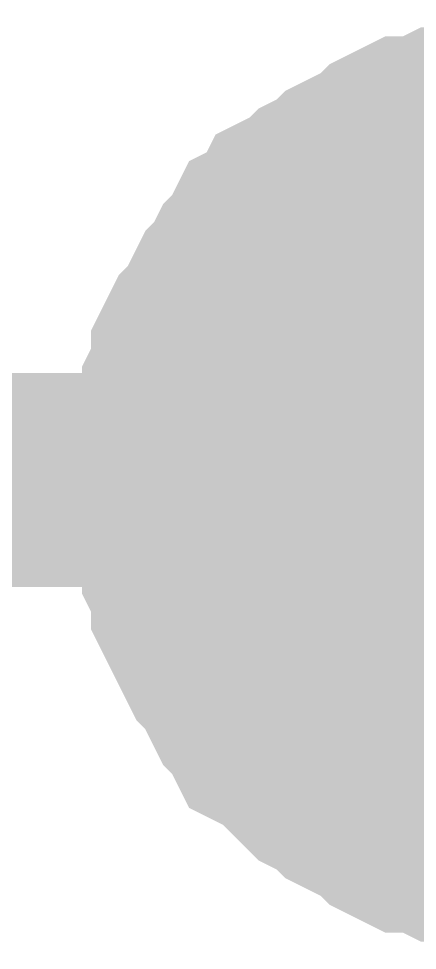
# Model space of a CAD drawing. Header units: inches. Extents: x 0 to 569, y 0 to 432.
# Drawn here: x 354.877 to 355.436, y 126.342 to 127.646 of the extents above; entities that cross this region are included whole.
import ezdxf

# ---------------------------------------------------------------- set-up
doc = ezdxf.new("R2010")
doc.units = ezdxf.units.IN
doc.layers.add('Sheet', color=255, linetype='Continuous')

msp = doc.modelspace()

# ---------------------------------------------------------------- linework, layer by layer
at = {"layer": 'Sheet'}
for points in [[(355.1039, 127, 0.2997, 0.2997, 0), (355.1039, 127.0248, 0.2997, 0.2997, 0), (355.1039, 127.0496, 0.2997, 0.2997, 0), (355.1039, 127.0744, 0.2997, 0.2997, 0), (355.1163, 127.0992, 0.2997, 0.2997, 0), (355.1163, 127.124, 0.2997, 0.2997, 0), (355.1287, 127.1488, 0.2997, 0.2997, 0), (355.1287, 127.1736, 0.2997, 0.2997, 0), (355.1411, 127.1984, 0.2997, 0.2997, 0), (355.1535, 127.2108, 0.2997, 0.2997, 0), (355.1659, 127.2356, 0.2997, 0.2997, 0), (355.1783, 127.2604, 0.2997, 0.2997, 0), (355.1907, 127.2729, 0.2997, 0.2997, 0), (355.2031, 127.2977, 0.2997, 0.2997, 0), (355.2155, 127.3101, 0.2997, 0.2997, 0), (355.2279, 127.3349, 0.2997, 0.2997, 0), (355.2527, 127.3473, 0.2997, 0.2997, 0), (355.2651, 127.3721, 0.2997, 0.2997, 0), (355.2899, 127.3845, 0.2997, 0.2997, 0), (355.3023, 127.3969, 0.2997, 0.2997, 0), (355.3271, 127.4093, 0.2997, 0.2997, 0), (355.3396, 127.4217, 0.2997, 0.2997, 0), (355.3644, 127.4341, 0.2997, 0.2997, 0), (355.3892, 127.4465, 0.2997, 0.2997, 0), (355.4016, 127.4589, 0.2997, 0.2997, 0), (355.4264, 127.4713, 0.2997, 0.2997, 0), (355.4512, 127.4713, 0.2997, 0.2997, 0), (355.476, 127.4837, 0.2997, 0.2997, 0), (355.5008, 127.4837, 0.2997, 0.2997, 0), (355.5256, 127.4961, 0.2997, 0.2997, 0), (355.5504, 127.4961, 0.2997, 0.2997, 0), (355.5752, 127.4961, 0.2997, 0.2997, 0), (355.6, 127.4961, 0.2997, 0.2997, 0)], [(355.1039, 127, 0.2997, 0.2997, 0), (355.1039, 127.0248, 0.2997, 0.2997, 0), (355.1039, 127.0496, 0.2997, 0.2997, 0), (355.1039, 127.0744, 0.2997, 0.2997, 0), (355.1163, 127.0992, 0.2997, 0.2997, 0), (355.1163, 127.124, 0.2997, 0.2997, 0), (355.1287, 127.1488, 0.2997, 0.2997, 0), (355.1287, 127.1736, 0.2997, 0.2997, 0), (355.1411, 127.1984, 0.2997, 0.2997, 0), (355.1535, 127.2108, 0.2997, 0.2997, 0), (355.1659, 127.2356, 0.2997, 0.2997, 0), (355.1783, 127.2604, 0.2997, 0.2997, 0), (355.1907, 127.2729, 0.2997, 0.2997, 0), (355.2031, 127.2977, 0.2997, 0.2997, 0), (355.2155, 127.3101, 0.2997, 0.2997, 0), (355.2279, 127.3349, 0.2997, 0.2997, 0), (355.2527, 127.3473, 0.2997, 0.2997, 0), (355.2651, 127.3721, 0.2997, 0.2997, 0), (355.2899, 127.3845, 0.2997, 0.2997, 0), (355.3023, 127.3969, 0.2997, 0.2997, 0), (355.3271, 127.4093, 0.2997, 0.2997, 0), (355.3396, 127.4217, 0.2997, 0.2997, 0), (355.3644, 127.4341, 0.2997, 0.2997, 0), (355.3892, 127.4465, 0.2997, 0.2997, 0), (355.4016, 127.4589, 0.2997, 0.2997, 0), (355.4264, 127.4713, 0.2997, 0.2997, 0), (355.4512, 127.4713, 0.2997, 0.2997, 0), (355.476, 127.4837, 0.2997, 0.2997, 0), (355.5008, 127.4837, 0.2997, 0.2997, 0), (355.5256, 127.4961, 0.2997, 0.2997, 0), (355.5504, 127.4961, 0.2997, 0.2997, 0), (355.5752, 127.4961, 0.2997, 0.2997, 0), (355.6, 127.4961, 0.2997, 0.2997, 0)], [(355.1039, 127, 0.2997, 0.2997, 0), (355.1039, 127.0248, 0.2997, 0.2997, 0), (355.1039, 127.0496, 0.2997, 0.2997, 0), (355.1039, 127.0744, 0.2997, 0.2997, 0), (355.1163, 127.0992, 0.2997, 0.2997, 0), (355.1163, 127.124, 0.2997, 0.2997, 0), (355.1287, 127.1488, 0.2997, 0.2997, 0), (355.1287, 127.1736, 0.2997, 0.2997, 0), (355.1411, 127.1984, 0.2997, 0.2997, 0), (355.1535, 127.2108, 0.2997, 0.2997, 0), (355.1659, 127.2356, 0.2997, 0.2997, 0), (355.1783, 127.2604, 0.2997, 0.2997, 0), (355.1907, 127.2729, 0.2997, 0.2997, 0), (355.2031, 127.2977, 0.2997, 0.2997, 0), (355.2155, 127.3101, 0.2997, 0.2997, 0), (355.2279, 127.3349, 0.2997, 0.2997, 0), (355.2527, 127.3473, 0.2997, 0.2997, 0), (355.2651, 127.3721, 0.2997, 0.2997, 0), (355.2899, 127.3845, 0.2997, 0.2997, 0), (355.3023, 127.3969, 0.2997, 0.2997, 0), (355.3271, 127.4093, 0.2997, 0.2997, 0), (355.3396, 127.4217, 0.2997, 0.2997, 0), (355.3644, 127.4341, 0.2997, 0.2997, 0), (355.3892, 127.4465, 0.2997, 0.2997, 0), (355.4016, 127.4589, 0.2997, 0.2997, 0), (355.4264, 127.4713, 0.2997, 0.2997, 0), (355.4512, 127.4713, 0.2997, 0.2997, 0), (355.476, 127.4837, 0.2997, 0.2997, 0), (355.5008, 127.4837, 0.2997, 0.2997, 0), (355.5256, 127.4961, 0.2997, 0.2997, 0), (355.5504, 127.4961, 0.2997, 0.2997, 0), (355.5752, 127.4961, 0.2997, 0.2997, 0), (355.6, 127.4961, 0.2997, 0.2997, 0)], [(355.1039, 127, 0.2997, 0.2997, 0), (355.1039, 127.0248, 0.2997, 0.2997, 0), (355.1039, 127.0496, 0.2997, 0.2997, 0), (355.1039, 127.0744, 0.2997, 0.2997, 0), (355.1163, 127.0992, 0.2997, 0.2997, 0), (355.1163, 127.124, 0.2997, 0.2997, 0), (355.1287, 127.1488, 0.2997, 0.2997, 0), (355.1287, 127.1736, 0.2997, 0.2997, 0), (355.1411, 127.1984, 0.2997, 0.2997, 0), (355.1535, 127.2108, 0.2997, 0.2997, 0), (355.1659, 127.2356, 0.2997, 0.2997, 0), (355.1783, 127.2604, 0.2997, 0.2997, 0), (355.1907, 127.2729, 0.2997, 0.2997, 0), (355.2031, 127.2977, 0.2997, 0.2997, 0), (355.2155, 127.3101, 0.2997, 0.2997, 0), (355.2279, 127.3349, 0.2997, 0.2997, 0), (355.2527, 127.3473, 0.2997, 0.2997, 0), (355.2651, 127.3721, 0.2997, 0.2997, 0), (355.2899, 127.3845, 0.2997, 0.2997, 0), (355.3023, 127.3969, 0.2997, 0.2997, 0), (355.3271, 127.4093, 0.2997, 0.2997, 0), (355.3396, 127.4217, 0.2997, 0.2997, 0), (355.3644, 127.4341, 0.2997, 0.2997, 0), (355.3892, 127.4465, 0.2997, 0.2997, 0), (355.4016, 127.4589, 0.2997, 0.2997, 0), (355.4264, 127.4713, 0.2997, 0.2997, 0), (355.4512, 127.4713, 0.2997, 0.2997, 0), (355.476, 127.4837, 0.2997, 0.2997, 0), (355.5008, 127.4837, 0.2997, 0.2997, 0), (355.5256, 127.4961, 0.2997, 0.2997, 0), (355.5504, 127.4961, 0.2997, 0.2997, 0), (355.5752, 127.4961, 0.2997, 0.2997, 0), (355.6, 127.4961, 0.2997, 0.2997, 0)], [(355.1039, 127, 0.0991, 0.0991, 0), (355.1039, 127.0248, 0.0991, 0.0991, 0), (355.1039, 127.0496, 0.0991, 0.0991, 0), (355.1039, 127.0744, 0.0991, 0.0991, 0), (355.1163, 127.0992, 0.0991, 0.0991, 0), (355.1163, 127.124, 0.0991, 0.0991, 0), (355.1287, 127.1488, 0.0991, 0.0991, 0), (355.1287, 127.1736, 0.0991, 0.0991, 0), (355.1411, 127.1984, 0.0991, 0.0991, 0), (355.1535, 127.2108, 0.0991, 0.0991, 0), (355.1659, 127.2356, 0.0991, 0.0991, 0), (355.1783, 127.2604, 0.0991, 0.0991, 0), (355.1907, 127.2729, 0.0991, 0.0991, 0), (355.2031, 127.2977, 0.0991, 0.0991, 0), (355.2155, 127.3101, 0.0991, 0.0991, 0), (355.2279, 127.3349, 0.0991, 0.0991, 0), (355.2527, 127.3473, 0.0991, 0.0991, 0), (355.2651, 127.3721, 0.0991, 0.0991, 0), (355.2899, 127.3845, 0.0991, 0.0991, 0), (355.3023, 127.3969, 0.0991, 0.0991, 0), (355.3271, 127.4093, 0.0991, 0.0991, 0), (355.3396, 127.4217, 0.0991, 0.0991, 0), (355.3644, 127.4341, 0.0991, 0.0991, 0), (355.3892, 127.4465, 0.0991, 0.0991, 0), (355.4016, 127.4589, 0.0991, 0.0991, 0), (355.4264, 127.4713, 0.0991, 0.0991, 0), (355.4512, 127.4713, 0.0991, 0.0991, 0), (355.476, 127.4837, 0.0991, 0.0991, 0), (355.5008, 127.4837, 0.0991, 0.0991, 0)], [(355.1039, 127, 0.0991, 0.0991, 0), (355.1039, 127.0248, 0.0991, 0.0991, 0), (355.1039, 127.0496, 0.0991, 0.0991, 0), (355.1039, 127.0744, 0.0991, 0.0991, 0), (355.1163, 127.0992, 0.0991, 0.0991, 0), (355.1163, 127.124, 0.0991, 0.0991, 0), (355.1287, 127.1488, 0.0991, 0.0991, 0), (355.1287, 127.1736, 0.0991, 0.0991, 0), (355.1411, 127.1984, 0.0991, 0.0991, 0), (355.1535, 127.2108, 0.0991, 0.0991, 0), (355.1659, 127.2356, 0.0991, 0.0991, 0), (355.1783, 127.2604, 0.0991, 0.0991, 0), (355.1907, 127.2729, 0.0991, 0.0991, 0), (355.2031, 127.2977, 0.0991, 0.0991, 0), (355.2155, 127.3101, 0.0991, 0.0991, 0), (355.2279, 127.3349, 0.0991, 0.0991, 0), (355.2527, 127.3473, 0.0991, 0.0991, 0), (355.2651, 127.3721, 0.0991, 0.0991, 0), (355.2899, 127.3845, 0.0991, 0.0991, 0), (355.3023, 127.3969, 0.0991, 0.0991, 0), (355.3271, 127.4093, 0.0991, 0.0991, 0), (355.3396, 127.4217, 0.0991, 0.0991, 0), (355.3644, 127.4341, 0.0991, 0.0991, 0), (355.3892, 127.4465, 0.0991, 0.0991, 0), (355.4016, 127.4589, 0.0991, 0.0991, 0), (355.4264, 127.4713, 0.0991, 0.0991, 0), (355.4512, 127.4713, 0.0991, 0.0991, 0), (355.476, 127.4837, 0.0991, 0.0991, 0), (355.5008, 127.4837, 0.0991, 0.0991, 0)], [(355.1039, 127, 0.0991, 0.0991, 0), (355.1039, 127.0248, 0.0991, 0.0991, 0), (355.1039, 127.0496, 0.0991, 0.0991, 0), (355.1039, 127.0744, 0.0991, 0.0991, 0), (355.1163, 127.0992, 0.0991, 0.0991, 0), (355.1163, 127.124, 0.0991, 0.0991, 0), (355.1287, 127.1488, 0.0991, 0.0991, 0), (355.1287, 127.1736, 0.0991, 0.0991, 0), (355.1411, 127.1984, 0.0991, 0.0991, 0), (355.1535, 127.2108, 0.0991, 0.0991, 0), (355.1659, 127.2356, 0.0991, 0.0991, 0), (355.1783, 127.2604, 0.0991, 0.0991, 0), (355.1907, 127.2729, 0.0991, 0.0991, 0), (355.2031, 127.2977, 0.0991, 0.0991, 0), (355.2155, 127.3101, 0.0991, 0.0991, 0), (355.2279, 127.3349, 0.0991, 0.0991, 0), (355.2527, 127.3473, 0.0991, 0.0991, 0), (355.2651, 127.3721, 0.0991, 0.0991, 0), (355.2899, 127.3845, 0.0991, 0.0991, 0), (355.3023, 127.3969, 0.0991, 0.0991, 0), (355.3271, 127.4093, 0.0991, 0.0991, 0), (355.3396, 127.4217, 0.0991, 0.0991, 0), (355.3644, 127.4341, 0.0991, 0.0991, 0), (355.3892, 127.4465, 0.0991, 0.0991, 0), (355.4016, 127.4589, 0.0991, 0.0991, 0), (355.4264, 127.4713, 0.0991, 0.0991, 0), (355.4512, 127.4713, 0.0991, 0.0991, 0), (355.476, 127.4837, 0.0991, 0.0991, 0), (355.5008, 127.4837, 0.0991, 0.0991, 0)], [(355.1039, 127, 0.0991, 0.0991, 0), (355.1039, 127.0248, 0.0991, 0.0991, 0), (355.1039, 127.0496, 0.0991, 0.0991, 0), (355.1039, 127.0744, 0.0991, 0.0991, 0), (355.1163, 127.0992, 0.0991, 0.0991, 0), (355.1163, 127.124, 0.0991, 0.0991, 0), (355.1287, 127.1488, 0.0991, 0.0991, 0), (355.1287, 127.1736, 0.0991, 0.0991, 0), (355.1411, 127.1984, 0.0991, 0.0991, 0), (355.1535, 127.2108, 0.0991, 0.0991, 0), (355.1659, 127.2356, 0.0991, 0.0991, 0), (355.1783, 127.2604, 0.0991, 0.0991, 0), (355.1907, 127.2729, 0.0991, 0.0991, 0), (355.2031, 127.2977, 0.0991, 0.0991, 0), (355.2155, 127.3101, 0.0991, 0.0991, 0), (355.2279, 127.3349, 0.0991, 0.0991, 0), (355.2527, 127.3473, 0.0991, 0.0991, 0), (355.2651, 127.3721, 0.0991, 0.0991, 0), (355.2899, 127.3845, 0.0991, 0.0991, 0), (355.3023, 127.3969, 0.0991, 0.0991, 0), (355.3271, 127.4093, 0.0991, 0.0991, 0), (355.3396, 127.4217, 0.0991, 0.0991, 0), (355.3644, 127.4341, 0.0991, 0.0991, 0), (355.3892, 127.4465, 0.0991, 0.0991, 0), (355.4016, 127.4589, 0.0991, 0.0991, 0), (355.4264, 127.4713, 0.0991, 0.0991, 0), (355.4512, 127.4713, 0.0991, 0.0991, 0), (355.476, 127.4837, 0.0991, 0.0991, 0), (355.5008, 127.4837, 0.0991, 0.0991, 0)], [(358.1425, 127, 0.2997, 0.2997, 0), (355.6, 127, 0.2997, 0.2997, 0), (350.5274, 127, 0.2997, 0.2997, 0)], [(355.6, 126.4915, 0.2997, 0.2997, 0), (355.5752, 126.4915, 0.2997, 0.2997, 0), (355.5504, 126.4915, 0.2997, 0.2997, 0), (355.5256, 126.4915, 0.2997, 0.2997, 0), (355.5008, 126.5039, 0.2997, 0.2997, 0), (355.476, 126.5039, 0.2997, 0.2997, 0), (355.4512, 126.5163, 0.2997, 0.2997, 0), (355.4264, 126.5163, 0.2997, 0.2997, 0), (355.4016, 126.5287, 0.2997, 0.2997, 0), (355.3892, 126.5411, 0.2997, 0.2997, 0), (355.3644, 126.5535, 0.2997, 0.2997, 0), (355.3396, 126.5659, 0.2997, 0.2997, 0), (355.3271, 126.5783, 0.2997, 0.2997, 0), (355.3023, 126.5907, 0.2997, 0.2997, 0), (355.2899, 126.6031, 0.2997, 0.2997, 0), (355.2651, 126.6279, 0.2997, 0.2997, 0), (355.2527, 126.6403, 0.2997, 0.2997, 0), (355.2279, 126.6527, 0.2997, 0.2997, 0), (355.2155, 126.6775, 0.2997, 0.2997, 0), (355.2031, 126.6899, 0.2997, 0.2997, 0), (355.1907, 126.7147, 0.2997, 0.2997, 0), (355.1783, 126.7396, 0.2997, 0.2997, 0), (355.1659, 126.752, 0.2997, 0.2997, 0), (355.1535, 126.7768, 0.2997, 0.2997, 0), (355.1411, 126.8016, 0.2997, 0.2997, 0), (355.1287, 126.8264, 0.2997, 0.2997, 0), (355.1287, 126.8512, 0.2997, 0.2997, 0), (355.1163, 126.876, 0.2997, 0.2997, 0), (355.1163, 126.9008, 0.2997, 0.2997, 0), (355.1039, 126.9256, 0.2997, 0.2997, 0), (355.1039, 126.9504, 0.2997, 0.2997, 0), (355.1039, 126.9752, 0.2997, 0.2997, 0), (355.1039, 127, 0.2997, 0.2997, 0)], [(355.1039, 127, 0.2997, 0.2997, 0), (355.1039, 127, 0.2997, 0.2997, 0)], [(355.6, 126.4915, 0.2997, 0.2997, 0), (355.5752, 126.4915, 0.2997, 0.2997, 0), (355.5504, 126.4915, 0.2997, 0.2997, 0), (355.5256, 126.4915, 0.2997, 0.2997, 0), (355.5008, 126.5039, 0.2997, 0.2997, 0), (355.476, 126.5039, 0.2997, 0.2997, 0), (355.4512, 126.5163, 0.2997, 0.2997, 0), (355.4264, 126.5163, 0.2997, 0.2997, 0), (355.4016, 126.5287, 0.2997, 0.2997, 0), (355.3892, 126.5411, 0.2997, 0.2997, 0), (355.3644, 126.5535, 0.2997, 0.2997, 0), (355.3396, 126.5659, 0.2997, 0.2997, 0), (355.3271, 126.5783, 0.2997, 0.2997, 0), (355.3023, 126.5907, 0.2997, 0.2997, 0), (355.2899, 126.6031, 0.2997, 0.2997, 0), (355.2651, 126.6279, 0.2997, 0.2997, 0), (355.2527, 126.6403, 0.2997, 0.2997, 0), (355.2279, 126.6527, 0.2997, 0.2997, 0), (355.2155, 126.6775, 0.2997, 0.2997, 0), (355.2031, 126.6899, 0.2997, 0.2997, 0), (355.1907, 126.7147, 0.2997, 0.2997, 0), (355.1783, 126.7396, 0.2997, 0.2997, 0), (355.1659, 126.752, 0.2997, 0.2997, 0), (355.1535, 126.7768, 0.2997, 0.2997, 0), (355.1411, 126.8016, 0.2997, 0.2997, 0), (355.1287, 126.8264, 0.2997, 0.2997, 0), (355.1287, 126.8512, 0.2997, 0.2997, 0), (355.1163, 126.876, 0.2997, 0.2997, 0), (355.1163, 126.9008, 0.2997, 0.2997, 0), (355.1039, 126.9256, 0.2997, 0.2997, 0), (355.1039, 126.9504, 0.2997, 0.2997, 0), (355.1039, 126.9752, 0.2997, 0.2997, 0), (355.1039, 127, 0.2997, 0.2997, 0)], [(355.1039, 127, 0.2997, 0.2997, 0), (355.1039, 127, 0.2997, 0.2997, 0)], [(355.6, 126.4915, 0.2997, 0.2997, 0), (355.5752, 126.4915, 0.2997, 0.2997, 0), (355.5504, 126.4915, 0.2997, 0.2997, 0), (355.5256, 126.4915, 0.2997, 0.2997, 0), (355.5008, 126.5039, 0.2997, 0.2997, 0), (355.476, 126.5039, 0.2997, 0.2997, 0), (355.4512, 126.5163, 0.2997, 0.2997, 0), (355.4264, 126.5163, 0.2997, 0.2997, 0), (355.4016, 126.5287, 0.2997, 0.2997, 0), (355.3892, 126.5411, 0.2997, 0.2997, 0), (355.3644, 126.5535, 0.2997, 0.2997, 0), (355.3396, 126.5659, 0.2997, 0.2997, 0), (355.3271, 126.5783, 0.2997, 0.2997, 0), (355.3023, 126.5907, 0.2997, 0.2997, 0), (355.2899, 126.6031, 0.2997, 0.2997, 0), (355.2651, 126.6279, 0.2997, 0.2997, 0), (355.2527, 126.6403, 0.2997, 0.2997, 0), (355.2279, 126.6527, 0.2997, 0.2997, 0), (355.2155, 126.6775, 0.2997, 0.2997, 0), (355.2031, 126.6899, 0.2997, 0.2997, 0), (355.1907, 126.7147, 0.2997, 0.2997, 0), (355.1783, 126.7396, 0.2997, 0.2997, 0), (355.1659, 126.752, 0.2997, 0.2997, 0), (355.1535, 126.7768, 0.2997, 0.2997, 0), (355.1411, 126.8016, 0.2997, 0.2997, 0), (355.1287, 126.8264, 0.2997, 0.2997, 0), (355.1287, 126.8512, 0.2997, 0.2997, 0), (355.1163, 126.876, 0.2997, 0.2997, 0), (355.1163, 126.9008, 0.2997, 0.2997, 0), (355.1039, 126.9256, 0.2997, 0.2997, 0), (355.1039, 126.9504, 0.2997, 0.2997, 0), (355.1039, 126.9752, 0.2997, 0.2997, 0), (355.1039, 127, 0.2997, 0.2997, 0)], [(355.1039, 127, 0.2997, 0.2997, 0), (355.1039, 127, 0.2997, 0.2997, 0)], [(355.6, 126.4915, 0.2997, 0.2997, 0), (355.5752, 126.4915, 0.2997, 0.2997, 0), (355.5504, 126.4915, 0.2997, 0.2997, 0), (355.5256, 126.4915, 0.2997, 0.2997, 0), (355.5008, 126.5039, 0.2997, 0.2997, 0), (355.476, 126.5039, 0.2997, 0.2997, 0), (355.4512, 126.5163, 0.2997, 0.2997, 0), (355.4264, 126.5163, 0.2997, 0.2997, 0), (355.4016, 126.5287, 0.2997, 0.2997, 0), (355.3892, 126.5411, 0.2997, 0.2997, 0), (355.3644, 126.5535, 0.2997, 0.2997, 0), (355.3396, 126.5659, 0.2997, 0.2997, 0), (355.3271, 126.5783, 0.2997, 0.2997, 0), (355.3023, 126.5907, 0.2997, 0.2997, 0), (355.2899, 126.6031, 0.2997, 0.2997, 0), (355.2651, 126.6279, 0.2997, 0.2997, 0), (355.2527, 126.6403, 0.2997, 0.2997, 0), (355.2279, 126.6527, 0.2997, 0.2997, 0), (355.2155, 126.6775, 0.2997, 0.2997, 0), (355.2031, 126.6899, 0.2997, 0.2997, 0), (355.1907, 126.7147, 0.2997, 0.2997, 0), (355.1783, 126.7396, 0.2997, 0.2997, 0), (355.1659, 126.752, 0.2997, 0.2997, 0), (355.1535, 126.7768, 0.2997, 0.2997, 0), (355.1411, 126.8016, 0.2997, 0.2997, 0), (355.1287, 126.8264, 0.2997, 0.2997, 0), (355.1287, 126.8512, 0.2997, 0.2997, 0), (355.1163, 126.876, 0.2997, 0.2997, 0), (355.1163, 126.9008, 0.2997, 0.2997, 0), (355.1039, 126.9256, 0.2997, 0.2997, 0), (355.1039, 126.9504, 0.2997, 0.2997, 0), (355.1039, 126.9752, 0.2997, 0.2997, 0), (355.1039, 127, 0.2997, 0.2997, 0)], [(355.1039, 127, 0.2997, 0.2997, 0), (355.1039, 127, 0.2997, 0.2997, 0)], [(355.5008, 126.5039, 0.0991, 0.0991, 0), (355.476, 126.5039, 0.0991, 0.0991, 0), (355.4512, 126.5163, 0.0991, 0.0991, 0), (355.4264, 126.5163, 0.0991, 0.0991, 0), (355.4016, 126.5287, 0.0991, 0.0991, 0), (355.3892, 126.5411, 0.0991, 0.0991, 0), (355.3644, 126.5535, 0.0991, 0.0991, 0), (355.3396, 126.5659, 0.0991, 0.0991, 0), (355.3271, 126.5783, 0.0991, 0.0991, 0), (355.3023, 126.5907, 0.0991, 0.0991, 0), (355.2899, 126.6031, 0.0991, 0.0991, 0), (355.2651, 126.6279, 0.0991, 0.0991, 0), (355.2527, 126.6403, 0.0991, 0.0991, 0), (355.2279, 126.6527, 0.0991, 0.0991, 0), (355.2155, 126.6775, 0.0991, 0.0991, 0), (355.2031, 126.6899, 0.0991, 0.0991, 0), (355.1907, 126.7147, 0.0991, 0.0991, 0), (355.1783, 126.7396, 0.0991, 0.0991, 0), (355.1659, 126.752, 0.0991, 0.0991, 0), (355.1535, 126.7768, 0.0991, 0.0991, 0), (355.1411, 126.8016, 0.0991, 0.0991, 0), (355.1287, 126.8264, 0.0991, 0.0991, 0), (355.1287, 126.8512, 0.0991, 0.0991, 0), (355.1163, 126.876, 0.0991, 0.0991, 0), (355.1163, 126.9008, 0.0991, 0.0991, 0), (355.1039, 126.9256, 0.0991, 0.0991, 0), (355.1039, 126.9504, 0.0991, 0.0991, 0), (355.1039, 126.9752, 0.0991, 0.0991, 0), (355.1039, 127, 0.0991, 0.0991, 0)], [(355.1039, 127, 0.0991, 0.0991, 0), (355.1039, 127, 0.0991, 0.0991, 0)], [(355.5008, 126.5039, 0.0991, 0.0991, 0), (355.476, 126.5039, 0.0991, 0.0991, 0), (355.4512, 126.5163, 0.0991, 0.0991, 0), (355.4264, 126.5163, 0.0991, 0.0991, 0), (355.4016, 126.5287, 0.0991, 0.0991, 0), (355.3892, 126.5411, 0.0991, 0.0991, 0), (355.3644, 126.5535, 0.0991, 0.0991, 0), (355.3396, 126.5659, 0.0991, 0.0991, 0), (355.3271, 126.5783, 0.0991, 0.0991, 0), (355.3023, 126.5907, 0.0991, 0.0991, 0), (355.2899, 126.6031, 0.0991, 0.0991, 0), (355.2651, 126.6279, 0.0991, 0.0991, 0), (355.2527, 126.6403, 0.0991, 0.0991, 0), (355.2279, 126.6527, 0.0991, 0.0991, 0), (355.2155, 126.6775, 0.0991, 0.0991, 0), (355.2031, 126.6899, 0.0991, 0.0991, 0), (355.1907, 126.7147, 0.0991, 0.0991, 0), (355.1783, 126.7396, 0.0991, 0.0991, 0), (355.1659, 126.752, 0.0991, 0.0991, 0), (355.1535, 126.7768, 0.0991, 0.0991, 0), (355.1411, 126.8016, 0.0991, 0.0991, 0), (355.1287, 126.8264, 0.0991, 0.0991, 0), (355.1287, 126.8512, 0.0991, 0.0991, 0), (355.1163, 126.876, 0.0991, 0.0991, 0), (355.1163, 126.9008, 0.0991, 0.0991, 0), (355.1039, 126.9256, 0.0991, 0.0991, 0), (355.1039, 126.9504, 0.0991, 0.0991, 0), (355.1039, 126.9752, 0.0991, 0.0991, 0), (355.1039, 127, 0.0991, 0.0991, 0)], [(355.1039, 127, 0.0991, 0.0991, 0), (355.1039, 127, 0.0991, 0.0991, 0)], [(355.5008, 126.5039, 0.0991, 0.0991, 0), (355.476, 126.5039, 0.0991, 0.0991, 0), (355.4512, 126.5163, 0.0991, 0.0991, 0), (355.4264, 126.5163, 0.0991, 0.0991, 0), (355.4016, 126.5287, 0.0991, 0.0991, 0), (355.3892, 126.5411, 0.0991, 0.0991, 0), (355.3644, 126.5535, 0.0991, 0.0991, 0), (355.3396, 126.5659, 0.0991, 0.0991, 0), (355.3271, 126.5783, 0.0991, 0.0991, 0), (355.3023, 126.5907, 0.0991, 0.0991, 0), (355.2899, 126.6031, 0.0991, 0.0991, 0), (355.2651, 126.6279, 0.0991, 0.0991, 0), (355.2527, 126.6403, 0.0991, 0.0991, 0), (355.2279, 126.6527, 0.0991, 0.0991, 0), (355.2155, 126.6775, 0.0991, 0.0991, 0), (355.2031, 126.6899, 0.0991, 0.0991, 0), (355.1907, 126.7147, 0.0991, 0.0991, 0), (355.1783, 126.7396, 0.0991, 0.0991, 0), (355.1659, 126.752, 0.0991, 0.0991, 0), (355.1535, 126.7768, 0.0991, 0.0991, 0), (355.1411, 126.8016, 0.0991, 0.0991, 0), (355.1287, 126.8264, 0.0991, 0.0991, 0), (355.1287, 126.8512, 0.0991, 0.0991, 0), (355.1163, 126.876, 0.0991, 0.0991, 0), (355.1163, 126.9008, 0.0991, 0.0991, 0), (355.1039, 126.9256, 0.0991, 0.0991, 0), (355.1039, 126.9504, 0.0991, 0.0991, 0), (355.1039, 126.9752, 0.0991, 0.0991, 0), (355.1039, 127, 0.0991, 0.0991, 0)], [(355.1039, 127, 0.0991, 0.0991, 0), (355.1039, 127, 0.0991, 0.0991, 0)], [(355.5008, 126.5039, 0.0991, 0.0991, 0), (355.476, 126.5039, 0.0991, 0.0991, 0), (355.4512, 126.5163, 0.0991, 0.0991, 0), (355.4264, 126.5163, 0.0991, 0.0991, 0), (355.4016, 126.5287, 0.0991, 0.0991, 0), (355.3892, 126.5411, 0.0991, 0.0991, 0), (355.3644, 126.5535, 0.0991, 0.0991, 0), (355.3396, 126.5659, 0.0991, 0.0991, 0), (355.3271, 126.5783, 0.0991, 0.0991, 0), (355.3023, 126.5907, 0.0991, 0.0991, 0), (355.2899, 126.6031, 0.0991, 0.0991, 0), (355.2651, 126.6279, 0.0991, 0.0991, 0), (355.2527, 126.6403, 0.0991, 0.0991, 0), (355.2279, 126.6527, 0.0991, 0.0991, 0), (355.2155, 126.6775, 0.0991, 0.0991, 0), (355.2031, 126.6899, 0.0991, 0.0991, 0), (355.1907, 126.7147, 0.0991, 0.0991, 0), (355.1783, 126.7396, 0.0991, 0.0991, 0), (355.1659, 126.752, 0.0991, 0.0991, 0), (355.1535, 126.7768, 0.0991, 0.0991, 0), (355.1411, 126.8016, 0.0991, 0.0991, 0), (355.1287, 126.8264, 0.0991, 0.0991, 0), (355.1287, 126.8512, 0.0991, 0.0991, 0), (355.1163, 126.876, 0.0991, 0.0991, 0), (355.1163, 126.9008, 0.0991, 0.0991, 0), (355.1039, 126.9256, 0.0991, 0.0991, 0), (355.1039, 126.9504, 0.0991, 0.0991, 0), (355.1039, 126.9752, 0.0991, 0.0991, 0), (355.1039, 127, 0.0991, 0.0991, 0)], [(355.1039, 127, 0.0991, 0.0991, 0), (355.1039, 127, 0.0991, 0.0991, 0)]]:
    msp.add_lwpolyline(points, format="xyseb", dxfattribs=at)
msp.add_lwpolyline([(355.346, 127, 0.508, 0.508, 1), (355.854, 127, 0.508, 0.508, 1)], format="xyseb", close=True, dxfattribs=at)

doc.saveas('drawing.dxf')
